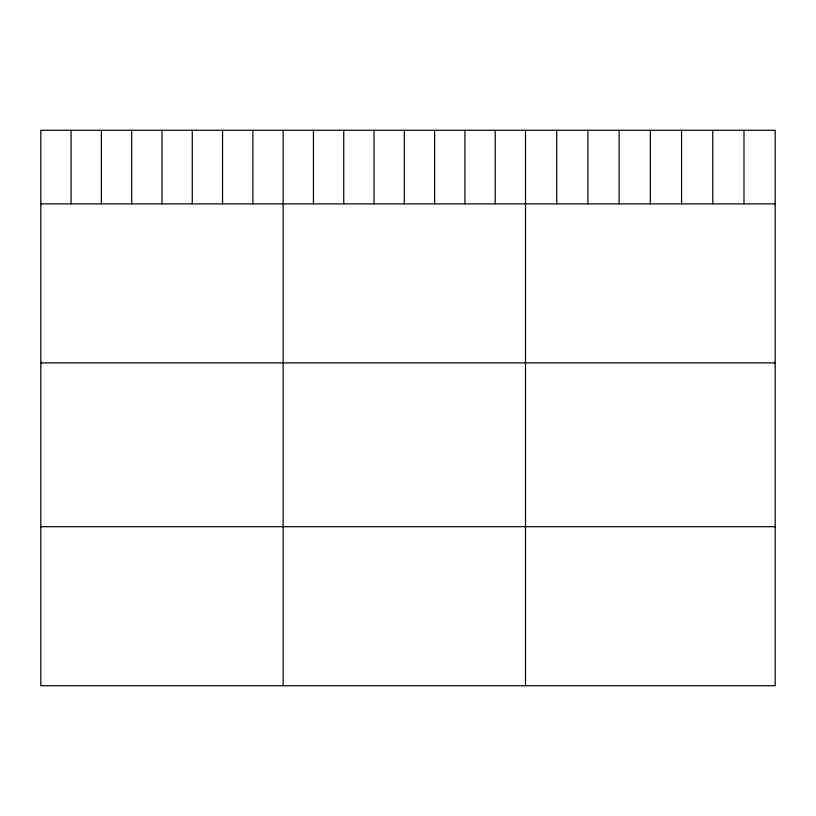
<?xml version="1.0" encoding="UTF-8"?>
<svg xmlns="http://www.w3.org/2000/svg" width="816" height="816" viewBox="0 0 816 816"><rect width="100%" height="100%" fill="white"/><g stroke="black" fill="none" stroke-linecap="round" stroke-linejoin="round"><path stroke-width="1.22" d="M775.2 203.867L775.2 685.715L40.8 685.715L40.8 130.285L775.2 130.285L775.2 203.867L40.8 203.867M40.8 362.885L775.2 362.885M40.8 526.708L775.2 526.708M743.988 130.285L743.988 203.867M712.776 130.285L712.776 203.867M681.564 130.285L681.564 203.867M650.352 130.285L650.352 203.867M619.14 130.285L619.14 203.867M587.928 130.285L587.928 203.867M556.716 130.285L556.716 203.867M525.504 130.285L525.504 685.715M495.21 130.285L495.21 203.867M464.916 130.285L464.916 203.867M434.622 130.285L434.622 203.867M404.328 130.285L404.328 203.867M374.034 130.285L374.034 203.867M343.74 130.285L343.74 203.867M313.446 130.285L313.446 203.867M283.152 130.285L283.152 685.715M252.858 130.285L252.858 203.867M222.564 130.285L222.564 203.867M192.27 130.285L192.27 203.867M161.976 130.285L161.976 203.867M131.682 130.285L131.682 203.867M101.388 130.285L101.388 203.867M71.094 130.285L71.094 203.867"/></g></svg>
